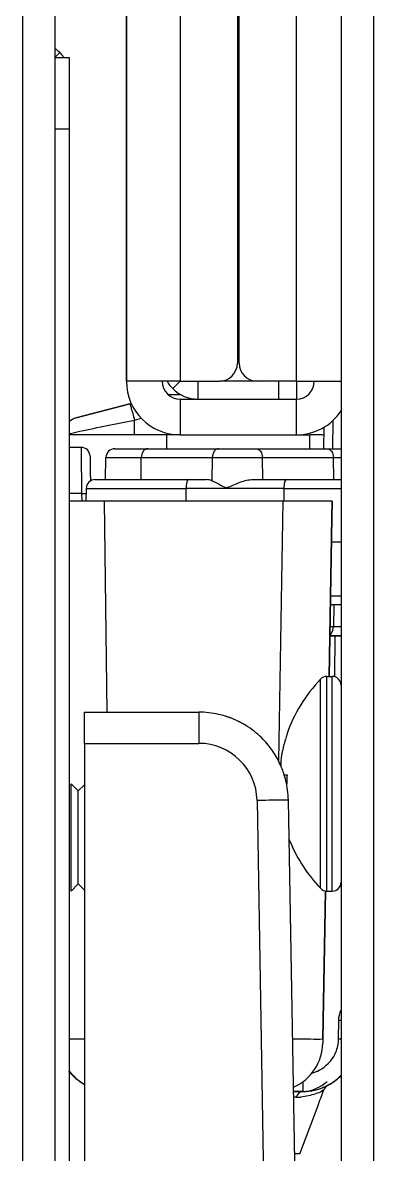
# Model space of a CAD drawing. Header units: millimetres. Extents: x 473 to 3963, y -1329 to 3488.
# Drawn here: x 3836 to 3855.6, y 1508.7 to 1572 of the extents above; entities that cross this region are included whole.
import ezdxf

# ---------------------------------------------------------------- set-up
doc = ezdxf.new("R2010")
doc.units = ezdxf.units.MM
doc.header["$LTSCALE"] = 392.37
doc.layers.get('0').update_dxf_attribs({"linetype": 'CONTINUOUS'})

msp = doc.modelspace()

# ---------------------------------------------------------------- linework, layer by layer
at = {"linetype": 'Continuous'}
for p, q in [((3836.01, 2043.766), (3836.01, 1400.766)), ((3837.81, 2043.766), (3837.81, 1570.066)), ((3853.81, 2042.466), (3853.81, 1493.466)), ((3855.61, 2042.466), (3855.61, 1493.466)), ((3844.81, 1598.966), (3844.81, 1551.966)), ((3851.31, 1551.966), (3851.31, 1598.966)), ((3848.01, 1597.966), (3848.01, 1552.966)), ((3848.11, 1552.966), (3848.11, 1597.966)), ((3841.81, 1551.966), (3841.81, 1575.966)), ((3841.81, 1575.966), (3841.81, 1551.966)), ((3837.81, 1570.066), (3838.083, 1570.338)), ((3837.81, 1570.066), (3838.61, 1570.066)), ((3837.81, 1570.066), (3838.61, 1570.066)), ((3837.81, 1570.066), (3837.81, 1566.066)), ((3838.61, 1570.066), (3838.61, 1567.313)), ((3838.61, 1567.313), (3838.61, 1566.066)), ((3837.81, 1566.066), (3838.61, 1566.066)), ((3837.81, 1566.066), (3837.81, 1492.666)), ((3838.61, 1566.066), (3838.61, 1492.666)), ((3843.81, 1551.966), (3841.81, 1551.966)), ((3844.81, 1551.966), (3843.81, 1551.966)), ((3844.396, 1551.551), (3844.81, 1551.966)), ((3844.81, 1551.966), (3847.01, 1551.966)), ((3845.81, 1550.966), (3845.81, 1551.966)), ((3849.11, 1551.966), (3847.01, 1551.966)), ((3851.31, 1551.966), (3849.11, 1551.966)), ((3850.31, 1551.966), (3850.31, 1550.966)), ((3851.31, 1551.966), (3851.31, 1550.966)), ((3851.31, 1551.966), (3851.31, 1550.966)), ((3851.31, 1551.966), (3852.31, 1551.966)), ((3852.31, 1551.966), (3853.81, 1551.966)), ((3844.155, 1551.216), (3844.862, 1551.216)), ((3844.155, 1551.216), (3844.862, 1551.216)), ((3839.003, 1549.913), (3842.003, 1550.709)), ((3842.003, 1550.709), (3839.003, 1549.913)), ((3842.003, 1550.709), (3842.085, 1550.731)), ((3842.003, 1550.709), (3842.085, 1550.731)), ((3844.81, 1550.966), (3851.31, 1550.966)), ((3844.81, 1550.966), (3844.81, 1548.966)), ((3851.31, 1548.966), (3851.31, 1550.966)), ((3842.26, 1549.795), (3842.645, 1549.897)), ((3842.26, 1548.966), (3842.26, 1549.795)), ((3852.848, 1548.193), (3852.864, 1549.411)), ((3853.348, 1548.186), (3853.369, 1549.793)), ((3853.348, 1548.186), (3853.369, 1549.793)), ((3842.26, 1548.966), (3838.61, 1548.966)), ((3844.06, 1548.966), (3842.26, 1548.966)), ((3844.81, 1548.966), (3844.06, 1548.966)), ((3844.06, 1548.191), (3844.06, 1548.966)), ((3844.81, 1548.966), (3851.31, 1548.966)), ((3851.31, 1548.966), (3852.06, 1548.966)), ((3852.06, 1548.191), (3852.06, 1548.966)), ((3852.589, 1548.966), (3852.06, 1548.966)), ((3839.277, 1548.266), (3838.61, 1548.266)), ((3839.277, 1548.266), (3839.288, 1547.231)), ((3839.277, 1548.266), (3839.288, 1547.231)), ((3841.168, 1548.191), (3841.223, 1548.191)), ((3841.206, 1548.191), (3842.324, 1548.191)), ((3841.223, 1548.191), (3842.324, 1548.191)), ((3842.324, 1548.191), (3842.329, 1548.191)), ((3842.324, 1548.191), (3842.329, 1548.191)), ((3842.329, 1548.191), (3842.348, 1548.191)), ((3842.329, 1548.191), (3842.348, 1548.191)), ((3842.348, 1548.191), (3843.009, 1548.191)), ((3842.348, 1548.191), (3843.009, 1548.191)), ((3843.009, 1548.191), (3846.974, 1548.191)), ((3846.974, 1548.191), (3849.046, 1548.191)), ((3846.974, 1548.191), (3849.046, 1548.191)), ((3849.046, 1548.191), (3853.011, 1548.191)), ((3849.046, 1548.191), (3853.011, 1548.191)), ((3853.011, 1548.191), (3853.671, 1548.191)), ((3853.011, 1548.191), (3853.671, 1548.191)), ((3853.671, 1548.191), (3853.691, 1548.191)), ((3853.671, 1548.191), (3853.696, 1548.191)), ((3853.691, 1548.191), (3853.695, 1548.191)), ((3853.695, 1548.191), (3853.81, 1548.191)), ((3853.696, 1548.191), (3853.81, 1548.191)), ((3839.777, 1547.772), (3839.778, 1547.671)), ((3839.778, 1547.671), (3839.782, 1547.376)), ((3839.782, 1547.376), (3839.788, 1546.909)), ((3840.646, 1546.466), (3840.668, 1547.699)), ((3840.668, 1547.699), (3842.643, 1547.699)), ((3842.627, 1546.466), (3842.643, 1547.699)), ((3842.643, 1547.699), (3846.608, 1547.699)), ((3846.608, 1547.699), (3846.592, 1546.402)), ((3846.608, 1547.699), (3849.411, 1547.699)), ((3849.411, 1547.699), (3853.377, 1547.699)), ((3849.427, 1546.466), (3849.411, 1547.699)), ((3853.377, 1547.699), (3853.81, 1547.699)), ((3853.392, 1546.466), (3853.377, 1547.699)), ((3839.288, 1547.231), (3839.296, 1546.513)), ((3839.288, 1547.231), (3839.296, 1546.513)), ((3839.788, 1546.909), (3839.795, 1546.384)), ((3839.296, 1546.513), (3839.305, 1545.694)), ((3839.296, 1546.513), (3839.305, 1545.694)), ((3840.062, 1546.466), (3842.627, 1546.466)), ((3842.627, 1546.466), (3845.289, 1546.466)), ((3845.289, 1546.466), (3846.254, 1546.466)), ((3848.801, 1546.466), (3850.757, 1546.466)), ((3850.757, 1546.466), (3853.81, 1546.466)), ((3839.07, 1545.694), (3838.61, 1545.694)), ((3839.07, 1545.694), (3838.61, 1545.694)), ((3839.305, 1545.694), (3839.07, 1545.694)), ((3839.305, 1545.694), (3839.07, 1545.694)), ((3839.305, 1545.694), (3839.316, 1545.296)), ((3839.305, 1545.694), (3839.316, 1545.296)), ((3839.562, 1545.974), (3839.55, 1545.266)), ((3839.562, 1545.974), (3839.55, 1545.266)), ((3839.562, 1545.974), (3845.138, 1545.974)), ((3845.138, 1545.974), (3845.126, 1545.266)), ((3850.606, 1545.974), (3845.138, 1545.974)), ((3850.606, 1545.974), (3850.604, 1545.266)), ((3850.606, 1545.974), (3853.808, 1545.974)), ((3839.783, 1545.266), (3838.61, 1545.266)), ((3840.56, 1545.266), (3839.783, 1545.266)), ((3850.56, 1545.266), (3840.56, 1545.266)), ((3840.56, 1545.266), (3840.714, 1533.466)), ((3840.56, 1545.266), (3840.714, 1533.466)), ((3850.56, 1545.266), (3850.306, 1530.737)), ((3850.56, 1545.266), (3850.306, 1530.737)), ((3851.272, 1545.266), (3850.56, 1545.266)), ((3853.31, 1545.266), (3851.272, 1545.266)), ((3853.31, 1545.266), (3853.294, 1544.353)), ((3853.294, 1544.353), (3853.31, 1545.266)), ((3853.31, 1545.266), (3853.294, 1544.353)), ((3853.294, 1544.353), (3853.139, 1535.463)), ((3853.139, 1535.463), (3853.294, 1544.353)), ((3853.294, 1544.353), (3853.139, 1535.463)), ((3853.808, 1542.966), (3853.267, 1542.966)), ((3853.808, 1539.957), (3853.214, 1539.957)), ((3853.81, 1539.466), (3853.209, 1539.466)), ((3853.392, 1539.466), (3853.377, 1538.232)), ((3853.377, 1538.232), (3853.187, 1538.232)), ((3853.81, 1538.232), (3853.377, 1538.232)), ((3853.179, 1537.741), (3853.671, 1537.741)), ((3853.671, 1537.741), (3853.179, 1537.741)), ((3853.461, 1537.735), (3853.431, 1535.464)), ((3853.461, 1537.735), (3853.431, 1535.464)), ((3853.671, 1537.741), (3853.696, 1537.741)), ((3853.691, 1537.741), (3853.671, 1537.741)), ((3853.695, 1537.741), (3853.691, 1537.741)), ((3853.81, 1537.741), (3853.695, 1537.741)), ((3853.696, 1537.741), (3853.81, 1537.741)), ((3852.658, 1529.466), (3852.658, 1535.311)), ((3853.019, 1535.466), (3853.31, 1535.466)), ((3853.019, 1529.466), (3853.019, 1535.466)), ((3853.31, 1529.466), (3853.31, 1535.466)), ((3839.46, 1533.466), (3840.969, 1533.466)), ((3839.46, 1533.466), (3840.969, 1533.466)), ((3839.46, 1531.723), (3839.46, 1533.466)), ((3840.969, 1533.466), (3842.717, 1533.466)), ((3840.969, 1533.466), (3842.717, 1533.466)), ((3842.717, 1533.466), (3845.859, 1533.466)), ((3842.717, 1533.466), (3845.859, 1533.466)), ((3845.859, 1533.466), (3845.859, 1531.723)), ((3850.77, 1532.216), (3850.786, 1532.216)), ((3839.46, 1531.723), (3839.46, 1490.451)), ((3839.46, 1531.723), (3845.859, 1531.723)), ((3850.601, 1529.966), (3850.786, 1529.966)), ((3839.12, 1529.066), (3838.72, 1529.466)), ((3838.72, 1529.466), (3839.12, 1529.066)), ((3838.72, 1523.466), (3838.72, 1529.466)), ((3839.46, 1529.406), (3839.12, 1529.066)), ((3839.12, 1529.066), (3839.46, 1529.406)), ((3839.12, 1523.866), (3839.12, 1529.066)), ((3852.658, 1523.62), (3852.658, 1529.466)), ((3853.019, 1523.466), (3853.019, 1529.466)), ((3853.31, 1523.466), (3853.31, 1529.466)), ((3849.108, 1528.53), (3849.792, 1489.373)), ((3850.858, 1528.553), (3851.541, 1489.396)), ((3850.858, 1528.553), (3851.541, 1489.396)), ((3839.12, 1523.866), (3838.72, 1523.466)), ((3838.72, 1523.466), (3839.12, 1523.866)), ((3839.46, 1523.526), (3839.12, 1523.866)), ((3839.12, 1523.866), (3839.46, 1523.526)), ((3852.929, 1523.467), (3852.785, 1515.214)), ((3852.785, 1515.214), (3852.929, 1523.467)), ((3852.929, 1523.467), (3852.785, 1515.214)), ((3853.019, 1523.466), (3853.31, 1523.466)), ((3853.667, 1515.204), (3853.68, 1516.25)), ((3853.667, 1515.204), (3853.68, 1516.25)), ((3852.785, 1515.214), (3852.781, 1514.968)), ((3851.667, 1512.805), (3851.667, 1512.266)), ((3851.667, 1512.805), (3851.667, 1512.266)), ((3851.142, 1512.266), (3851.667, 1512.266)), ((3851.667, 1512.266), (3851.142, 1512.266)), ((3851.142, 1512.266), (3851.667, 1512.266)), ((3851.301, 1511.941), (3851.148, 1511.941)), ((3851.301, 1511.941), (3851.148, 1511.941)), ((3852.669, 1511.89), (3852.842, 1512.351)), ((3852.669, 1511.89), (3852.842, 1512.351)), ((3851.504, 1508.782), (3852.517, 1511.485)), ((3851.504, 1508.782), (3852.517, 1511.485)), ((3852.517, 1511.485), (3852.625, 1511.772)), ((3852.517, 1511.485), (3852.625, 1511.772)), ((3852.625, 1511.772), (3852.669, 1511.89)), ((3852.625, 1511.772), (3852.669, 1511.89)), ((3851.327, 1508.782), (3851.203, 1508.782)), ((3851.327, 1508.782), (3851.203, 1508.782)), ((3851.504, 1508.782), (3851.327, 1508.782)), ((3851.504, 1508.782), (3851.327, 1508.782))]:
    msp.add_line(p, q, dxfattribs=at)
for centre, radius, start, end in [((3836.81, 1569.066), 1.8, 45, 55.66974), ((3836.81, 1569.066), 1.8, 34.33026, 45), ((3847.01, 1552.966), 1, 270, 360), ((3849.11, 1552.966), 1, 180, 270), ((3844.81, 1551.966), 3, 180, 270), ((3844.81, 1551.966), 1, 180, 270), ((3845.81, 1552.966), 2, 210.13988, 225), ((3851.31, 1551.966), 1, 270, 360), ((3845.81, 1552.966), 2, 225, 270), ((3839.26, 1548.946), 1, 104.86828, 130.83182), ((3839.26, 1548.946), 1, 104.86828, 130.83182), ((3851.31, 1551.966), 3, 270, 326.47552), ((3852.589, 1547.466), 1.5, 79.56305, 90), ((3839.277, 1547.765), 0.5, 0.76237, 90.00016), ((3839.277, 1547.765), 0.5, 0.76237, 90.00016), ((3841.167, 1547.691), 0.5, 90, 179), ((3840.062, 1545.966), 0.5, 90, 179), ((3840.062, 1545.966), 0.5, 90.00051, 179.00001), ((3858.76, 1529.466), 8.45, 136.22534, 160.9713), ((3853.019, 1534.966), 0.5, 90, 136.22535), ((3853.31, 1534.966), 0.5, 360, 90), ((3845.859, 1528.466), 5, 77.28863, 90), ((3845.859, 1528.466), 5, 77.28868, 90), ((3845.859, 1528.466), 5, 77.28864, 90), ((3845.859, 1528.466), 5, 77.28868, 90), ((3845.859, 1528.466), 5, 72.97462, 77.28863), ((3845.859, 1528.466), 5, 72.97438, 77.28868), ((3845.859, 1528.466), 5, 72.97503, 77.28864), ((3845.859, 1528.466), 5, 72.97479, 77.28868), ((3845.859, 1528.466), 5, 64.57713, 72.97503), ((3845.859, 1528.466), 5, 64.57712, 72.97462), ((3845.859, 1528.466), 5, 72.7425, 72.97438), ((3845.859, 1528.466), 5, 64.57722, 72.97479), ((3845.859, 1528.466), 5, 64.57721, 72.7425), ((3845.859, 1528.466), 5, 58.39794, 64.57712), ((3845.859, 1528.466), 5, 58.92606, 64.57721), ((3845.859, 1528.466), 5, 58.39696, 64.57713), ((3845.859, 1528.466), 5, 58.39667, 64.57722), ((3845.859, 1528.466), 5, 58.39765, 58.92606), ((3845.859, 1528.466), 5, 51.86311, 58.39794), ((3845.859, 1528.466), 5, 51.86321, 58.39765), ((3845.859, 1528.466), 5, 51.86312, 58.39696), ((3845.859, 1528.466), 5, 51.86322, 58.39667), ((3845.859, 1528.466), 5, 45.95708, 51.86311), ((3845.859, 1528.466), 5, 45.95674, 51.86321), ((3845.859, 1528.466), 5, 45.95792, 51.86312), ((3845.859, 1528.466), 5, 45.95759, 51.86322), ((3858.76, 1529.466), 8.435, 160.97292, 162.91093), ((3845.859, 1528.473), 3.25, 1.00048, 89.99952), ((3845.859, 1528.466), 5, 39.14978, 45.95792), ((3845.859, 1528.466), 5, 39.14977, 45.95708), ((3845.859, 1528.466), 5, 45.50286, 45.95674), ((3845.859, 1528.466), 5, 39.14989, 45.95759), ((3845.859, 1528.466), 5, 39.14988, 45.50286), ((3845.859, 1528.466), 5, 31.56647, 39.14977), ((3845.859, 1528.466), 5, 32.08384, 39.14988), ((3845.859, 1528.466), 5, 31.5655, 39.14978), ((3845.859, 1528.466), 5, 31.5652, 39.14989), ((3858.76, 1529.466), 8.435, 165.54161, 166.37917), ((3858.76, 1529.466), 8.435, 164.70831, 165.54161), ((3858.76, 1529.466), 8.435, 163.54793, 164.70831), ((3858.76, 1529.466), 8.435, 162.91093, 163.54793), ((3845.859, 1528.466), 5, 31.56617, 32.08384), ((3845.859, 1528.466), 5, 26.4332, 31.56647), ((3845.859, 1528.466), 5, 26.43328, 31.56617), ((3845.859, 1528.466), 5, 26.43321, 31.5655), ((3845.859, 1528.466), 5, 26.43329, 31.5652), ((3854.616, 1530.495), 4.18, 174.73554, 176.61146), ((3854.636, 1530.493), 4.2, 172.70766, 174.735), ((3858.76, 1529.466), 8.435, 167.92336, 169.33784), ((3858.76, 1529.466), 8.435, 167.32562, 167.92336), ((3858.76, 1529.466), 8.435, 166.37917, 167.32562), ((3845.859, 1528.466), 5, 23.0209, 26.4332), ((3845.859, 1528.466), 5, 23.02259, 26.43328), ((3845.859, 1528.466), 5, 18.48719, 26.43321), ((3845.859, 1528.466), 5, 18.48706, 26.43329), ((3854.598, 1530.496), 4.162, 179.17887, 180.17477), ((3854.599, 1530.496), 4.162, 180.17483, 181.15214), ((3854.6, 1530.496), 4.163, 178.40064, 179.17885), ((3854.603, 1530.496), 4.167, 177.16138, 178.40051), ((3854.607, 1530.496), 4.171, 176.61206, 177.16146), ((3845.859, 1528.466), 5, 13.71708, 18.48719), ((3845.859, 1528.466), 5, 13.71713, 18.48706), ((3845.859, 1528.466), 5, 16.83314, 17.5604), ((3845.859, 1528.466), 5, 16.83326, 17.56031), ((3845.859, 1528.466), 5, 13.71708, 16.83314), ((3845.859, 1528.466), 5, 13.71712, 16.83326), ((3845.859, 1528.466), 5, 11.5238, 13.71708), ((3845.859, 1528.466), 5, 11.52367, 13.71712), ((3845.859, 1528.466), 5, 1, 13.71708), ((3845.859, 1528.466), 5, 1, 13.71713), ((3858.76, 1529.466), 7.99, 176.41218, 180), ((3858.76, 1529.466), 8.45, 201.41177, 202.84708), ((3858.76, 1529.466), 8.45, 202.84708, 223.77466), ((3853.31, 1523.966), 0.5, 270, 0), ((3853.019, 1523.966), 0.5, 223.77465, 270), ((3854.034, 1543.31), 27.062, 269.25222, 269.5312), ((3854.034, 1543.31), 27.062, 269.25222, 269.5312), ((3838.86, 1609.467), 94.257, 269.8357, 270.36431), ((3838.86, 1609.467), 94.257, 269.8357, 270.36431), ((3852.76, 1652.5), 137.299, 269.30775, 269.53761), ((3852.76, 1652.5), 137.299, 269.30775, 269.53761), ((3851.717, 1515.23), 1.95, 356.41476, 359.25509), ((3851.717, 1515.23), 1.95, 356.41476, 359.25509), ((3854.02, 1542.316), 27.114, 269.25242, 269.56052), ((3854.02, 1542.316), 27.114, 269.25242, 269.56052), ((3850.031, 1515.016), 2.75, 294.01332, 359), ((3840.953, 1515.266), 3, 218.03535, 225.36697), ((3840.953, 1515.266), 3, 218.03534, 222.27036), ((3840.953, 1515.266), 3, 218.02887, 240.15448), ((3840.953, 1515.266), 3, 218.03535, 225.36697), ((3840.953, 1515.266), 3, 218.03534, 219.9918), ((3840.953, 1515.266), 3, 218.03535, 219.9918), ((3840.953, 1515.266), 3, 218.03534, 219.9918), ((3840.953, 1515.266), 3, 218.02887, 219.97205), ((3840.953, 1515.266), 3, 218.03535, 219.9918), ((3840.953, 1515.266), 3, 218.33862, 220.03049), ((3840.953, 1515.266), 3, 218.33862, 220.03045), ((3840.953, 1515.266), 3, 218.33862, 220.03045), ((3840.953, 1515.266), 3, 218.33862, 220.03045), ((3840.953, 1515.266), 3, 218.33862, 220.03045), ((3840.953, 1515.266), 3, 218.33862, 220.03049), ((3840.953, 1515.266), 3, 218.33862, 220.03049), ((3840.953, 1515.266), 3, 218.33862, 220.03049), ((3840.953, 1515.266), 3, 219.97205, 225.30692), ((3840.953, 1515.266), 3, 219.9918, 222.27036), ((3840.953, 1515.266), 3, 219.9918, 225.36697), ((3840.953, 1515.266), 3, 219.9918, 222.27036), ((3840.953, 1515.266), 3, 219.9918, 225.36697), ((3840.953, 1515.266), 3, 222.27036, 225.30553), ((3840.953, 1515.266), 3, 222.27036, 225.30553), ((3840.953, 1515.266), 3, 222.27036, 225.30553), ((3851.665, 1515.23), 2, 284.88234, 297.2949), ((3851.665, 1515.23), 2, 284.88234, 297.2949), ((3851.667, 1515.266), 3, 308.2456, 315.93213), ((3851.667, 1515.266), 3, 311.88406, 315.73253), ((3851.667, 1515.266), 3, 311.88406, 315.73253), ((3851.667, 1515.266), 3, 311.88406, 315.73253), ((3851.667, 1515.266), 3, 311.88406, 315.73253), ((3851.667, 1515.266), 3, 311.90926, 315.93213), ((3840.953, 1515.266), 3, 225.30553, 233.70525), ((3840.953, 1515.266), 3, 225.30553, 233.70525), ((3840.953, 1515.266), 3, 225.30553, 230.74287), ((3840.953, 1515.266), 3, 225.30553, 230.74287), ((3840.953, 1515.266), 3, 225.30692, 230.6994), ((3840.953, 1515.266), 3, 225.36697, 233.70605), ((3840.953, 1515.266), 3, 225.36697, 233.70605), ((3840.953, 1515.266), 3, 225.36697, 230.74288), ((3840.953, 1515.266), 3, 225.36697, 230.74288), ((3840.953, 1515.266), 3, 233.70525, 240.14643), ((3840.953, 1515.266), 3, 233.70525, 240.14643), ((3840.953, 1515.266), 3, 233.70408, 236.7901), ((3840.953, 1515.266), 3, 234.29381, 236.8649), ((3840.953, 1515.266), 3, 234.29381, 236.86489), ((3840.953, 1515.266), 3, 234.29381, 236.86489), ((3840.953, 1515.266), 3, 234.29381, 236.86489), ((3840.953, 1515.266), 3, 236.7901, 240.15448), ((3840.953, 1515.266), 3, 236.82336, 240.14643), ((3840.953, 1515.266), 3, 236.82335, 240.14643), ((3840.953, 1515.266), 3, 236.82336, 240.14643), ((3840.953, 1515.266), 3, 236.82335, 240.14643), ((3840.953, 1515.266), 3, 236.86489, 239.83373), ((3840.953, 1515.266), 3, 236.8649, 239.83373), ((3840.953, 1515.266), 3, 236.8649, 239.83373), ((3840.953, 1515.266), 3, 236.8649, 239.83373), ((3840.953, 1515.266), 3, 236.8649, 239.83373), ((3840.953, 1515.266), 3, 236.86489, 239.83373), ((3840.953, 1515.266), 3, 236.86489, 239.83373), ((3840.953, 1515.266), 3, 236.86489, 239.83373), ((3851.667, 1515.266), 3, 282.74792, 308.2456), ((3851.667, 1515.266), 3, 291.83362, 303.1351), ((3851.667, 1515.266), 3, 291.83362, 303.1351), ((3851.667, 1515.266), 3, 291.83362, 303.1351), ((3853.31, 1512.175), 0.5, 117.98176, 159.42331), ((3851.667, 1515.266), 3, 293.41337, 295.47925), ((3851.667, 1515.266), 3, 295.47925, 296.06242), ((3851.667, 1515.266), 3, 295.49641, 297.87515), ((3851.667, 1515.266), 3, 295.50098, 296.07842), ((3851.667, 1515.266), 3, 296.06242, 296.85015), ((3851.667, 1515.266), 3, 296.07842, 296.82339), ((3851.667, 1515.266), 3, 296.72672, 297.99906), ((3851.667, 1515.266), 3, 296.82339, 297.99906), ((3851.667, 1515.266), 3, 296.85015, 297.99906), ((3851.667, 1515.266), 3, 297.85131, 299.75553), ((3851.667, 1515.266), 3, 297.85133, 299.75554), ((3851.667, 1515.266), 3, 297.85131, 299.75553), ((3851.667, 1515.266), 3, 297.85133, 299.75554), ((3851.667, 1515.266), 3, 297.85131, 299.75553), ((3851.667, 1515.266), 3, 297.85133, 299.75554), ((3851.667, 1515.266), 3, 297.85131, 299.75553), ((3851.667, 1515.266), 3, 297.85133, 299.75554), ((3851.667, 1515.266), 3, 297.87515, 303.17002), ((3851.667, 1515.266), 3, 299.75553, 303.17663), ((3851.667, 1515.266), 3, 299.75554, 303.17664), ((3851.667, 1515.266), 3, 299.75553, 303.17663), ((3851.667, 1515.266), 3, 299.75554, 303.17664), ((3851.667, 1515.266), 3, 299.75554, 303.16254), ((3851.667, 1515.266), 3, 299.75554, 303.16254), ((3851.667, 1515.266), 3, 303.1351, 305.70618), ((3851.667, 1515.266), 3, 303.1351, 305.70618), ((3851.667, 1515.266), 3, 303.1351, 305.70618), ((3851.667, 1515.266), 3, 303.1351, 305.70618), ((3851.667, 1515.266), 3, 303.16252, 311.88407), ((3851.667, 1515.266), 3, 303.16254, 311.88406), ((3851.667, 1515.266), 3, 303.16252, 311.88407), ((3851.667, 1515.266), 3, 303.17663, 309.25711), ((3851.667, 1515.266), 3, 303.17663, 309.25711), ((3851.667, 1515.266), 3, 305.70618, 309.29584), ((3851.667, 1515.266), 3, 305.70618, 309.29584), ((3851.667, 1515.266), 3, 308.2456, 311.90926), ((3851.667, 1515.266), 3, 309.25711, 311.88407), ((3851.667, 1515.266), 3, 309.2571, 311.88406), ((3851.667, 1515.266), 3, 309.25711, 311.88407), ((3851.667, 1515.266), 3, 309.2571, 311.88406), ((3851.3, 1514.988), 3.047, 270.00654, 275.00633), ((3851.3, 1514.988), 3.047, 270.00654, 275.00633), ((3851.667, 1515.266), 3, 270, 282.74792), ((3851.667, 1515.266), 3, 270, 274.66713), ((3851.667, 1515.266), 3, 282.27552, 283.12416), ((3851.667, 1515.266), 3, 283.12416, 284.38035), ((3851.667, 1515.266), 3, 292.07749, 293.68585), ((3851.667, 1515.266), 3, 292.24183, 293.75845)]:
    msp.add_arc(centre, radius, start, end, dxfattribs=at)
msp.add_ellipse((3846.237, 1545.966), major_axis=(0.697, 0.025), ratio=0.716882, start_param=1.011342, end_param=1.520627, dxfattribs=at)
for points, knots in [([(3842.003, 1550.709), (3842.009, 1550.711), (3842.01, 1550.672), (3842.032, 1550.637), (3842.053, 1550.546), (3842.086, 1550.438), (3842.123, 1550.301), (3842.183, 1550.085), (3842.228, 1549.913), (3842.26, 1549.795)], [0, 0, 0, 0, 0.019162, 0.075387, 0.166791, 0.29013, 0.440863, 0.613649, 1, 1, 1, 1]), ([(3838.596, 1549.034), (3838.801, 1549.081), (3840.02, 1549.346), (3841.243, 1549.593), (3842.26, 1549.795)], [0, 0, 0, 0, 0.168677, 1, 1, 1, 1]), ([(3843.009, 1548.191), (3842.911, 1548.191), (3842.697, 1548.049), (3842.645, 1547.821), (3842.643, 1547.699)], [0, 0, 0, 0, 0.445998, 1, 1, 1, 1]), ([(3846.974, 1548.191), (3846.876, 1548.191), (3846.663, 1548.049), (3846.61, 1547.821), (3846.608, 1547.699)], [0, 0, 0, 0, 0.445998, 1, 1, 1, 1]), ([(3849.046, 1548.191), (3849.144, 1548.191), (3849.357, 1548.049), (3849.41, 1547.821), (3849.411, 1547.699)], [0, 0, 0, 0, 0.445998, 1, 1, 1, 1]), ([(3853.011, 1548.191), (3853.109, 1548.191), (3853.322, 1548.049), (3853.375, 1547.821), (3853.377, 1547.699)], [0, 0, 0, 0, 0.445998, 1, 1, 1, 1]), ([(3845.289, 1546.466), (3845.267, 1546.466), (3845.214, 1546.417), (3845.156, 1546.25), (3845.139, 1546.091), (3845.138, 1545.974)], [0, 0, 0, 0, 0.127579, 0.345541, 1, 1, 1, 1]), ([(3846.592, 1546.402), (3846.652, 1546.378), (3846.919, 1546.252), (3847.174, 1546.106), (3847.376, 1545.998)], [0, 0, 0, 0, 0.220659, 1, 1, 1, 1]), ([(3847.376, 1545.998), (3847.487, 1546.056), (3847.738, 1546.116), (3848.073, 1546.301), (3848.432, 1546.418), (3848.679, 1546.466), (3848.801, 1546.466)], [0, 0, 0, 0, 0.249499, 0.504808, 0.758089, 1, 1, 1, 1]), ([(3850.757, 1546.466), (3850.734, 1546.466), (3850.681, 1546.417), (3850.624, 1546.25), (3850.606, 1546.091), (3850.606, 1545.974)], [0, 0, 0, 0, 0.127579, 0.345541, 1, 1, 1, 1]), ([(3839.305, 1545.694), (3839.347, 1545.695), (3839.432, 1545.694), (3839.518, 1545.692), (3839.561, 1545.69)], [0, 0, 0, 0, 0.490113, 1, 1, 1, 1]), ([(3839.305, 1545.694), (3839.347, 1545.695), (3839.432, 1545.694), (3839.518, 1545.692), (3839.561, 1545.69)], [0, 0, 0, 0, 0.490113, 1, 1, 1, 1]), ([(3853.182, 1537.798), (3853.212, 1537.82), (3853.328, 1537.935), (3853.375, 1538.107), (3853.377, 1538.232)], [0, 0, 0, 0, 0.227978, 1, 1, 1, 1]), ([(3850.858, 1528.553), (3850.858, 1528.564), (3850.787, 1528.539), (3850.713, 1528.562), (3850.54, 1528.548), (3850.232, 1528.551), (3849.742, 1528.539), (3849.331, 1528.534), (3849.108, 1528.53)], [0, 0, 0, 0, 0.019256, 0.076152, 0.168553, 0.292942, 0.617278, 1, 1, 1, 1]), ([(3851.652, 1515.205), (3851.803, 1515.204), (3852.177, 1515.217), (3852.564, 1515.156), (3852.782, 1515.213)], [0, 0, 0, 0, 0.40106, 1, 1, 1, 1]), ([(3851.652, 1515.205), (3851.803, 1515.204), (3852.177, 1515.217), (3852.564, 1515.156), (3852.782, 1515.213)], [0, 0, 0, 0, 0.40106, 1, 1, 1, 1]), ([(3852.782, 1515.213), (3852.783, 1515.213), (3852.784, 1515.213), (3852.785, 1515.214), (3852.785, 1515.214)], [0, 0, 0, 0, 0.681964, 1, 1, 1, 1]), ([(3852.782, 1515.213), (3852.783, 1515.213), (3852.784, 1515.213), (3852.785, 1515.214), (3852.785, 1515.214)], [0, 0, 0, 0, 0.681964, 1, 1, 1, 1]), ([(3852.842, 1512.351), (3852.846, 1512.362), (3852.581, 1512.148), (3852.524, 1512.19), (3852.375, 1512.135)], [0, 0, 0, 0, 0.069568, 1, 1, 1, 1]), ([(3852.842, 1512.351), (3852.846, 1512.362), (3852.581, 1512.148), (3852.524, 1512.19), (3852.375, 1512.135)], [0, 0, 0, 0, 0.069568, 1, 1, 1, 1])]:
    msp.add_open_spline(points, degree=3, knots=knots, dxfattribs=at)
for points in [[(3853.68, 1516.25), (3853.683, 1516.442), (3853.723, 1516.636), (3853.797, 1516.813)], [(3853.68, 1516.25), (3853.683, 1516.442), (3853.723, 1516.636), (3853.797, 1516.813)], [(3853.471, 1514.368), (3853.581, 1514.598), (3853.647, 1514.854), (3853.663, 1515.108)], [(3853.471, 1514.368), (3853.581, 1514.598), (3853.647, 1514.854), (3853.663, 1515.108)], [(3852.582, 1513.453), (3852.96, 1513.648), (3853.288, 1513.984), (3853.471, 1514.368)], [(3852.582, 1513.453), (3852.96, 1513.648), (3853.288, 1513.984), (3853.471, 1514.368)], [(3851.667, 1512.266), (3852.158, 1512.266), (3852.667, 1512.495), (3853.027, 1512.828)], [(3851.667, 1512.266), (3851.504, 1512.266), (3851.347, 1512.098), (3851.301, 1511.941)], [(3851.667, 1512.266), (3851.504, 1512.266), (3851.347, 1512.098), (3851.301, 1511.941)], [(3852.375, 1512.135), (3852.115, 1512.039), (3851.841, 1511.977), (3851.566, 1511.953)], [(3852.375, 1512.135), (3852.115, 1512.039), (3851.841, 1511.977), (3851.566, 1511.953)]]:
    msp.add_open_spline(points, degree=3, dxfattribs=at)

doc.saveas('drawing.dxf')
